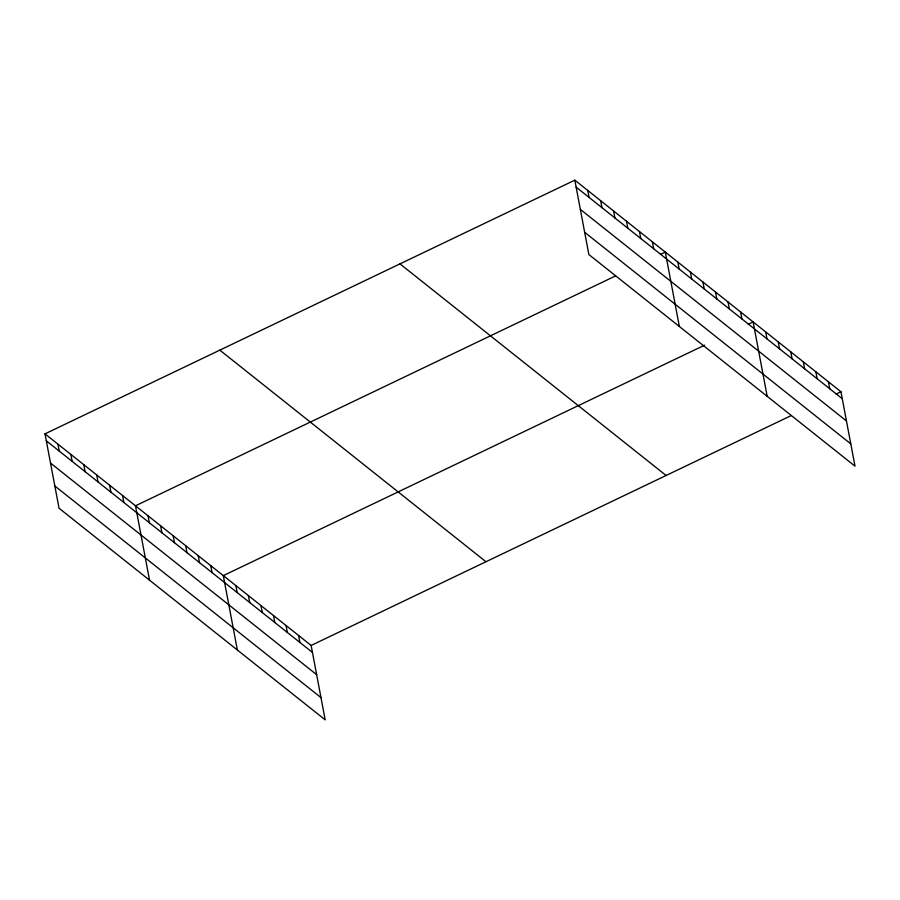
<?xml version="1.0" encoding="UTF-8"?>
<svg xmlns="http://www.w3.org/2000/svg" width="900" height="900" viewBox="0 0 900 900"><rect width="100%" height="100%" fill="white"/><g stroke="black" fill="none" stroke-linecap="round" stroke-linejoin="round"><path stroke-width="1.35" d="M45 433.856L311.13 645.457L325.181 719.842L59.051 508.241L45 433.856L574.819 180.157L840.949 391.759L855 466.144L588.87 254.542L574.819 180.157M615.521 275.94L135.484 505.8L149.535 580.185M660.442 254.43L665.303 252.101L679.354 326.486M704.554 345.184L223.301 575.629L237.364 650.014M748.271 324.248L753.12 321.93L767.183 396.315M311.13 645.457L791.168 415.598M836.089 394.076L840.949 391.759M576.135 187.121L842.265 398.723M580.342 209.374L846.461 420.975M584.674 232.301L850.793 443.891M399.983 263.88L666.101 475.481M219.836 350.134L485.966 561.735M46.316 440.82L312.446 652.421M50.524 463.072L316.642 674.674M54.855 486L320.974 697.601M828.394 381.78L829.71 388.744M815.85 371.801L817.166 378.776M803.306 361.834L804.623 368.798M790.762 351.855L792.079 358.819M778.219 341.876L779.535 348.851M765.664 331.897L766.98 338.873M740.576 311.951L741.893 318.926M728.033 301.973L729.349 308.947M715.489 292.005L716.805 298.969M702.934 282.026L704.261 288.99M690.39 272.048L691.706 279.023M677.846 262.08L679.163 269.044M652.376 241.819L653.692 248.794M639.45 231.547L640.766 238.511M626.524 221.265L627.84 228.24M613.597 210.994L614.914 217.958M600.671 200.711L601.988 207.675M587.745 190.429L589.061 197.404M298.575 635.479L299.891 642.454M286.031 625.5L287.347 632.475M273.488 615.533L274.804 622.496M260.944 605.554L262.26 612.518M248.4 595.575L249.716 602.55M235.845 585.596L237.161 592.571M210.757 565.65L212.074 572.625M198.214 555.671L199.53 562.646M185.67 545.704L186.986 552.668M173.115 535.725L174.442 542.689M160.571 525.746L161.888 532.721M148.028 515.779L149.344 522.743M122.558 495.517L123.874 502.493M109.631 485.246L110.948 492.21M96.705 474.964L98.021 481.939M83.779 464.692L85.095 471.656M70.852 454.41L72.169 461.374M57.926 444.127L59.242 451.103"/></g></svg>
